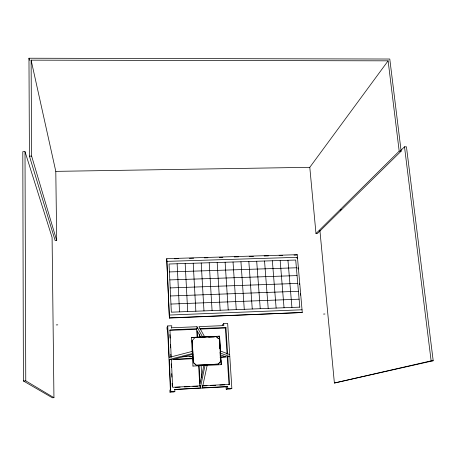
<?xml version="1.0" encoding="UTF-8"?>
<svg xmlns="http://www.w3.org/2000/svg" width="456" height="456" viewBox="0 0 456 456"><rect width="100%" height="100%" fill="white"/><g stroke="black" fill="none" stroke-linecap="round" stroke-linejoin="round"><path stroke-width="0.68" d="M203.878 365.359L200.104 383.792L199.101 365.49M227.099 386.768L174.471 389.504L200.332 387.948L205.086 365.045M227.686 386.528L226.09 387.184L226.222 389.23L227.818 388.597L227.686 386.528L202.367 387.839L207.246 364.937M166.736 258.672L169.398 318.071L302.271 312.508L297.232 254.693L166.736 258.672L169.398 318.071M171.576 328.309L171.775 325.755L167.74 325.926L166.993 327.419L167.084 329.403L167.563 328.474L170.384 389.715L169.877 390.108L169.974 392.171L174.027 391.96L174.887 391.362L174.785 389.276M309.795 167.318L388.113 60.83L31.116 60.152L31.635 156.123L56.698 240.563L55.17 240.608L29.429 156.151L28.967 58.231L389.789 59.029L401.137 151.158L317.393 233.512L315.991 233.546L309.795 167.318L55.797 171.365L31.116 60.152M197.072 336.921L196.656 329.255L197.077 328.725L196.963 326.718L171.872 327.767M220.955 359.847L221.251 364.709L219.57 336.18L191.395 337.468L195.613 337.286M192.164 340.655L193.509 362.526L196.399 365.17L218.253 364.122L220.801 361.226L219.45 339.27L216.583 336.665L194.906 337.605L192.164 340.655L193.338 362.674L196.228 365.319L218.253 364.122M218.036 364.264L220.801 361.226M222.203 325.117L223.714 323.6L227.669 323.435L231.853 388.387L230.2 389.019L226.222 389.23M315.991 233.546L399.188 151.181L401.137 151.158M340.165 210.324L341.173 209.321M400.448 150.822L404.5 146.821L406.444 146.798L433.2 360.753L334.39 383.029L319.895 230.32M297.232 254.693L296.885 255.035L294.034 255.121M200.053 329.112L225.384 328.041L225.948 327.505L227.635 353.981M216.583 336.665L216.372 336.864L218.281 338.597M219.57 336.18L218.093 336.306M219.45 339.27L219.364 341.584M191.446 337.406L192.974 366.031M169.974 392.171L170.778 391.579L174.887 391.362M220.134 357.43L229.807 356.609L220.601 353.166M200.332 387.948L200.218 385.867L199.774 386.118L198.645 365.552M227.806 356.706L229.573 384.357L228.98 384.607L227.23 357.099M192.483 351.331L169.199 357.401L167.74 325.926M170.778 391.579L169.29 359.453L192.597 353.508M192.951 354.312L173.365 359.265L192.763 358.353M334.39 383.029L431.131 360.856L433.2 360.753M200.218 385.867L172.636 387.292L171.331 359.362L169.29 359.453M202.954 385.73L229.573 384.357M175.15 387.389L180.12 387.133M184.292 386.916L189.325 386.654M192.865 386.471L197.824 386.215M202.492 385.975L207.03 385.742M210.569 385.559L215.768 385.291M219.775 385.086L224.808 384.824M53.945 397.683L52.337 397.769L23.398 380.971L22.8 151.677L25.006 151.648L52.081 237.428L53.945 397.683L25.764 380.851L23.398 380.971M227.818 388.597L231.853 388.387M192.916 366.077L221.325 364.663M182.959 356.763L192.654 356.307M189.776 356.82L191.868 356.723M220.134 357.065L225.811 356.797L220.67 354.928M171.034 359.744L192.671 358.724M197.015 337.223L206.146 336.83M207.554 336.767L216.685 336.368M198.223 337.657L203.809 337.411M208.694 337.201L214.28 336.955M197.077 328.725L169.945 329.87L171.234 357.31M199.785 328.611L225.948 327.505M169.66 330.395L196.656 329.255M169.381 315.05L302.037 309.784M169.512 317.843L302.271 312.508M56.23 324.917L57.798 324.854M323.526 314.07L324.963 314.007M170.954 304.055L299.107 299.193M170.572 295.967L298.423 291.287M170.185 287.918L297.739 283.415M169.809 279.91L297.061 275.584M169.427 271.936L296.389 267.786M174.466 258.774L178.735 258.643M189.411 258.318L193.68 258.187M204.356 257.862L207.913 257.754M219.302 257.406L222.864 257.298M234.247 256.95L238.522 256.819M249.198 256.494L253.468 256.363M264.144 256.033L268.413 255.907M279.089 255.577L282.646 255.468M166.862 261.368L297.46 257.326M29.429 156.151L31.635 156.123M220.47 351.023L229.676 354.58M204.738 336.973L198.964 326.638L223.839 325.595L223.714 323.6M196.963 326.718L202.618 337.064M200.526 336.973L197.186 330.731L197.528 336.95M28.967 58.231L29.44 60.317M404.5 146.821L431.131 360.856M388.113 60.83L399.188 151.181M297.067 257.144L297.192 258.552M297.985 267.7L298.11 269.108M299.335 283.187L299.455 284.595M300.253 293.744L300.379 295.152M287.953 260.273L291.925 307.447M280.172 260.518L284.037 307.76M272.369 260.764L276.125 308.068M264.543 261.009L268.191 308.381M256.7 261.254L260.239 308.695M248.839 261.505L252.259 309.008M240.95 261.75L244.268 309.322M233.044 262L236.248 309.635M225.121 262.246L228.211 309.949M225.384 328.041L227.054 354.386M217.176 262.496L220.151 310.268M219.581 337.634L220.396 350.824M220.482 352.214L220.869 358.462M219.581 345.118L219.798 348.652M220.014 352.186L220.276 356.427M220.493 359.961L220.579 361.374M209.207 262.747L212.069 310.587M201.216 262.998L203.969 310.901M199.38 334.1L199.574 337.548M201.119 365.393L201.786 377.357M202.253 385.765L202.367 387.839M193.207 263.249L195.846 311.22M185.176 263.5L187.695 311.539M177.127 263.75L179.527 311.864M169.86 334.596L170.02 338.095M170.316 344.4L170.481 347.899M170.772 354.198L170.903 357.002M171.228 363.911L171.393 367.382M171.684 373.635L171.844 377.112M172.14 383.365L172.265 386.141M55.797 171.365L56.698 240.563M25.006 151.648L25.764 380.851M299.797 307.139L171.342 312.183L169.051 264.007L295.716 260.034L299.797 307.139"/></g></svg>
